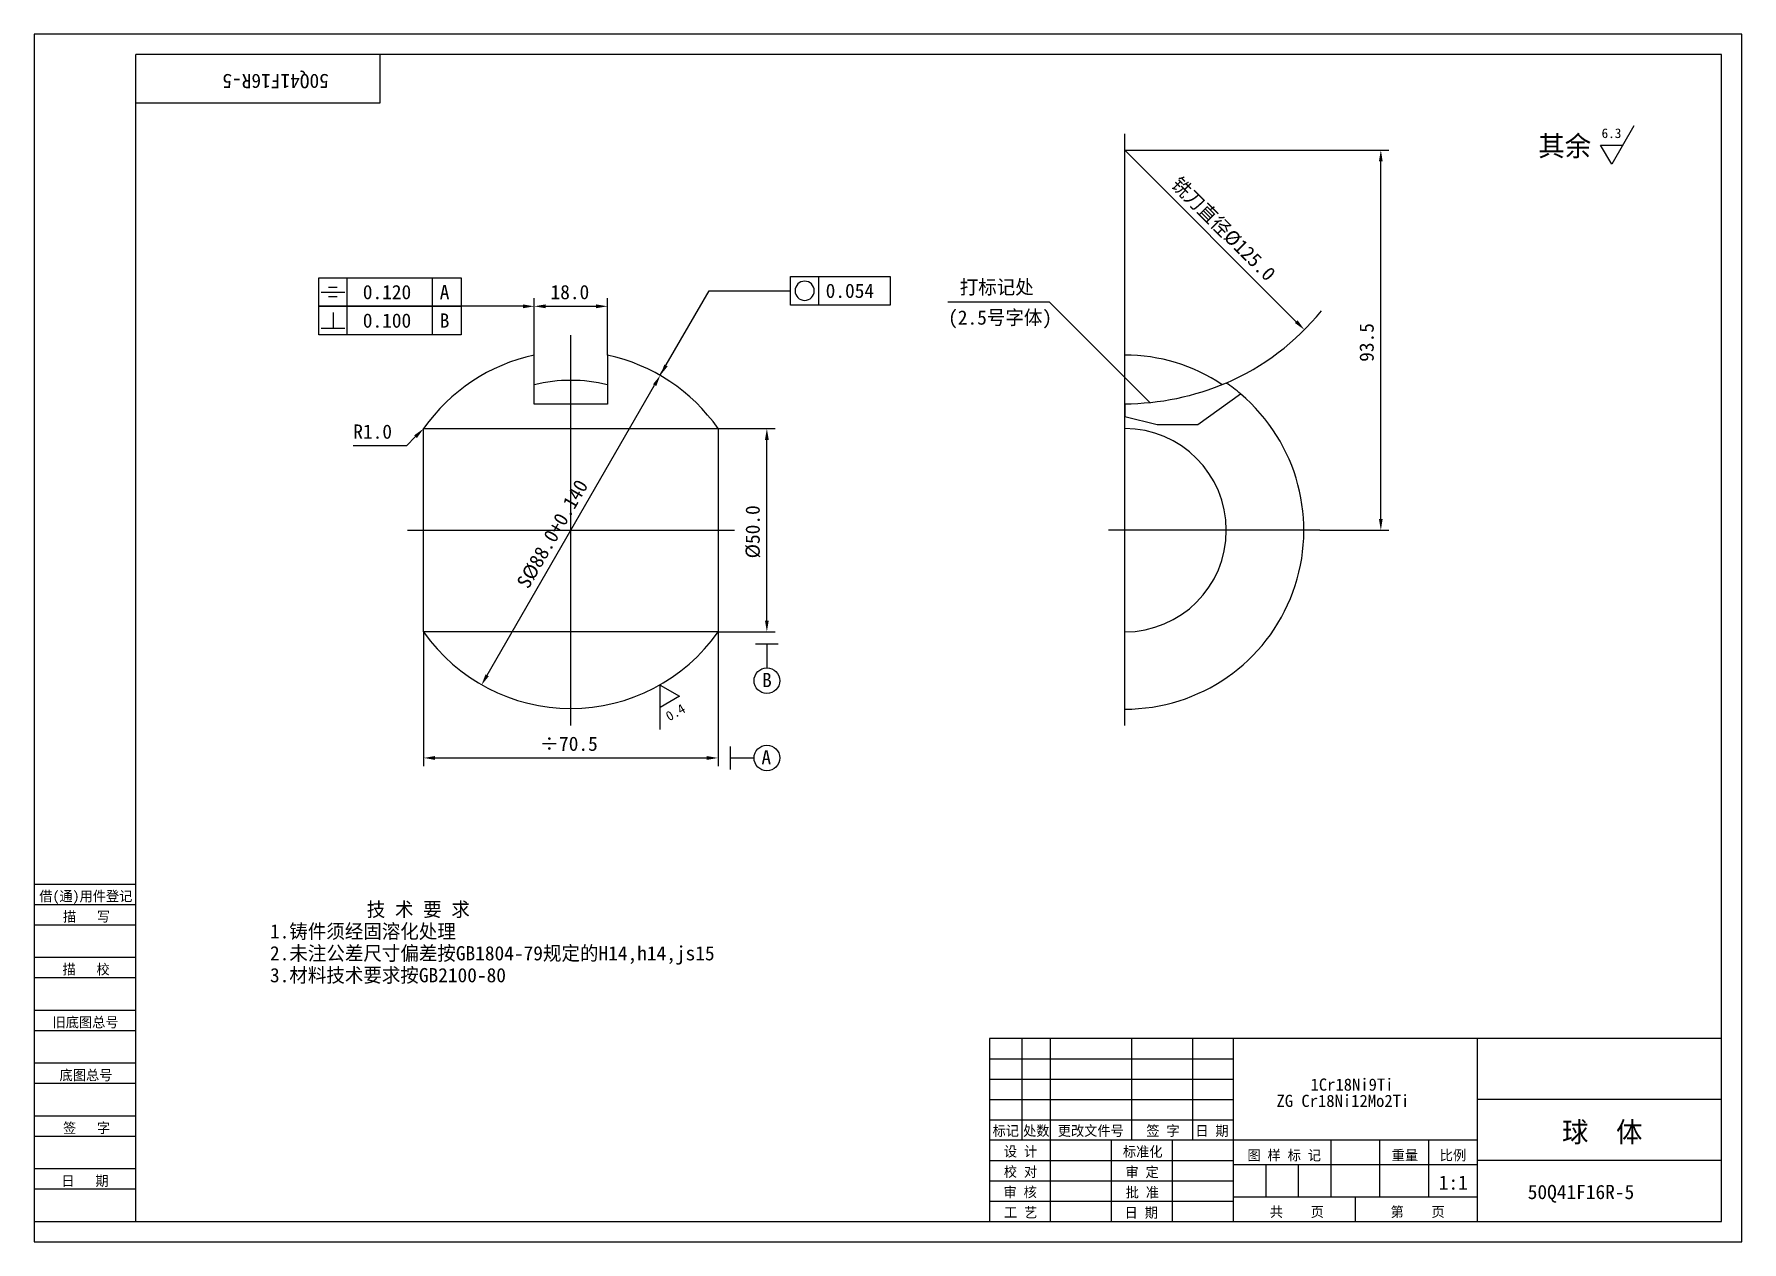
# Model space of a CAD drawing. Header units: metres. Extents: x 0 to 420, y 0 to 297.
import ezdxf

# ---------------------------------------------------------------- set-up
doc = ezdxf.new("R2010")
doc.units = ezdxf.units.M
for name, color, linetype in [('C', 6, 'Continuous'), ('D', 1, 'Continuous'), ('FL', 5, 'Continuous'), ('HA', 5, 'Continuous'), ('T', 7, 'Continuous'), ('TL', 4, 'Continuous')]:
    doc.layers.add(name, color=color, linetype=linetype)

# ---------------------------------------------------------------- blocks, each defined once
blk = doc.blocks.new('PIC30')
blk.add_lwpolyline([(-4.82, 0, 1), (4.82, 0, 1), (-4.82, 0, 1)], format="xyb")
blk = doc.blocks.new('TUKUN3')
at = {"layer": 'FL'}
for p, q in [((420, 297), (0, 297)), ((0, 297), (0, 0)), ((420, 0), (420, 297)), ((0, 78), (25, 78)), ((0, 70), (25, 70)), ((0, 65), (25, 65)), ((0, 57), (25, 57)), ((0, 52), (25, 52)), ((243, 25), (243, 50)), ((250, 5), (250, 50)), ((270, 25), (270, 50)), ((285, 25), (285, 50)), ((0, 44), (25, 44)), ((235, 45), (295, 45)), ((0, 39), (25, 39)), ((235, 40), (295, 40)), ((235, 35), (295, 35)), ((0, 31), (25, 31)), ((235, 30), (295, 30)), ((0, 26), (25, 26)), ((280, 5), (280, 25)), ((0, 18), (25, 18)), ((235, 20), (295, 20)), ((0, 13), (25, 13)), ((235, 15), (295, 15)), ((235, 10), (295, 10)), ((0, 0), (420, 0))]:
    blk.add_line(p, q, dxfattribs=at)
at = {"layer": 'TL'}
for p, q in [((415, 292), (25, 292)), ((25, 5), (25, 292)), ((85, 292), (85, 280)), ((415, 5), (415, 292)), ((85, 280), (25, 280)), ((0, 88), (25, 88)), ((0, 83), (25, 83)), ((415, 50), (235, 50)), ((235, 50), (235, 5)), ((295, 5), (295, 50)), ((355, 5), (355, 50)), ((415, 35), (355, 35)), ((355, 25), (235, 25)), ((265, 5), (265, 25)), ((319, 11), (319, 25)), ((331, 11), (331, 25)), ((343, 11), (343, 25)), ((295, 19), (355, 19)), ((303, 11), (303, 19)), ((311, 11), (311, 19)), ((415, 20), (355, 20)), ((355, 11), (295, 11)), ((325, 5), (325, 11)), ((0, 5), (415, 5))]:
    blk.add_line(p, q, dxfattribs=at)
at = {"layer": 'T'}
for s, p in [('借(通)用件登记', (1.26, 83.76)), ('描   写', (7.09, 78.76)), ('描   校', (6.98, 65.76)), ('旧底图总号', (4.52, 52.76)), ('底图总号', (6.25, 39.76)), ('签   字', (7.1, 26.76)), ('标记', (235.71, 26.07)), ('处数', (243.22, 26.07)), ('更改文件号', (251.75, 26.07)), ('签 字', (273.53, 26.07)), ('日 期', (285.57, 26.07)), ('设 计', (238.5, 20.99)), ('标准化', (267.77, 20.93)), ('图 样 标 记', (298.4, 20.04)), ('重量', (333.88, 20.04)), ('比例', (345.7, 20.04)), ('校 对', (238.48, 15.99)), ('审 定', (268.39, 15.93)), ('日   期', (6.72, 13.76)), ('审 核', (238.41, 10.99)), ('批 准', (268.46, 10.93)), ('工 艺', (238.52, 5.99)), ('日 期', (268.18, 5.93)), ('共    页', (303.91, 6.13)), ('第    页', (333.62, 6.13))]:
    blk.add_text(s, height=2.5, dxfattribs=at).set_placement(p)
blk = doc.blocks.new('PIC3')
for points in [[(0, 4), (0, -4)], [(6, -4), (-6, -4)]]:
    blk.add_lwpolyline(points)
blk = doc.blocks.new('PIC5')
for points in [[(-6, 0), (6, 0)], [(2.1, 2.29), (-2.24, 2.29)], [(2.1, -2.35), (-2.34, -2.35)]]:
    blk.add_lwpolyline(points)

msp = doc.modelspace()

# ---------------------------------------------------------------- linework, layer by layer
at = {"layer": 'C'}
for points in [[(268.21, 127), (268.21, 272.5)], [(132, 127), (132, 223)], [(91.79, 175), (172.21, 175)], [(316.21, 175), (264.21, 175)]]:
    msp.add_lwpolyline(points, dxfattribs=at)
at = {"layer": 'D'}
for p, q in [((393.46, 274.46), (388, 265)), ((388, 265), (385.27, 269.73)), ((385.27, 269.73), (390.73, 269.73)), ((268.21, 268.5), (333.21, 268.5)), ((310.42, 226.29), (268.21, 268.5)), ((331.21, 177.8), (331.21, 265.7)), ((70, 237.07), (105, 237.07)), ((70, 230.07), (70, 237.07)), ((77, 230.07), (77, 237.07)), ((98, 230.07), (98, 237.07)), ((105, 237.07), (105, 230.07)), ((186, 230.39), (186, 237.39)), ((186, 237.39), (210.5, 237.39)), ((193, 230.39), (193, 237.39)), ((210.5, 237.39), (210.5, 230.39)), ((123, 218.07), (123, 232.07)), ((141, 218.07), (141, 232.07)), ((154, 213.11), (166, 233.89)), ((166, 233.89), (186, 233.89)), ((249.7, 231.06), (224.7, 231.06)), ((274.45, 206.31), (249.7, 231.06)), ((70, 230.07), (105, 230.07)), ((70, 223.07), (70, 230.07)), ((105, 230.07), (70, 230.07)), ((77, 223.07), (77, 230.07)), ((98, 223.07), (98, 230.07)), ((111, 230.07), (105, 230.07)), ((105, 230.07), (105, 223.07)), ((120.2, 230.07), (111, 230.07)), ((125.8, 230.07), (138.2, 230.07)), ((210.5, 230.39), (186, 230.39)), ((105, 223.07), (70, 223.07)), ((111.4, 139.32), (152.6, 210.68)), ((93.81, 198.02), (91.55, 195.76)), ((168.21, 200), (182.21, 200)), ((88.75, 195.76), (78.49, 195.76)), ((91.55, 195.76), (88.75, 195.76)), ((180.21, 152.8), (180.21, 197.2)), ((316.21, 175), (333.21, 175)), ((95.79, 150), (95.79, 117)), ((168.21, 150), (182.21, 150)), ((168.21, 150), (168.21, 117)), ((154, 125.97), (154, 136.89)), ((154, 136.89), (158.73, 134.16)), ((158.73, 134.16), (154, 131.43)), ((98.59, 119), (165.41, 119))]:
    msp.add_line(p, q, dxfattribs=at)
msp.add_lwpolyline([(293.2, 211.21, 0.12), (316.59, 228.94, 0.12)], format="xyb", dxfattribs=at)
for points in [[(183.01, 147), (177.41, 147)], [(180.21, 147), (180.21, 141.15)], [(171.21, 121.8), (171.21, 116.2)], [(171.21, 119), (177.06, 119)]]:
    msp.add_lwpolyline(points, dxfattribs=at)
for centre in [(180.21, 138), (180.21, 119)]:
    msp.add_circle(centre, 3.15, dxfattribs=at)
for points in [[(330.74, 265.7), (331.67, 265.7), (331.21, 268.5)], [(120.2, 230.54), (120.2, 229.6), (123, 230.07)], [(125.8, 230.54), (125.8, 229.6), (123, 230.07)], [(138.2, 230.54), (138.2, 229.6), (141, 230.07)], [(310.09, 225.96), (310.75, 226.62), (312.4, 224.31)], [(155, 215.76), (155.8, 215.3), (154, 213.11)], [(153, 210.45), (152.2, 210.91), (154, 213.11)], [(93.48, 198.35), (94.14, 197.69), (95.79, 200)], [(179.74, 197.2), (180.67, 197.2), (180.21, 200)], [(330.74, 177.8), (331.67, 177.8), (331.21, 175)], [(179.74, 152.8), (180.67, 152.8), (180.21, 150)], [(111.8, 139.09), (111, 139.55), (110, 136.89)], [(98.59, 119.47), (98.59, 118.53), (95.79, 119)], [(165.41, 119.47), (165.41, 118.53), (168.21, 119)]]:
    msp.add_solid(points, dxfattribs=at)
at = {"layer": 'HA'}
msp.add_lwpolyline([(268.21, 206), (268.21, 203), (276.21, 201), (286.21, 201), (296.69, 208.54)], dxfattribs=at)
at = {"layer": 'TL'}
for points in [[(168.21, 200, 0.19), (141, 218.07), (141, 206), (123, 206), (123, 218.07, 0.19), (95.79, 200), (168.21, 200)], [(292.18, 210.78, 0.15), (268.21, 218.07, 0.15)], [(141, 210.78, 0.12), (123, 210.78, 0.12)], [(296.69, 208.54, 0.03), (293.2, 211.21, -0.1), (268.21, 206, -0.1)], [(268.21, 131, 0.7), (296.69, 208.54, 0.7)], [(268.21, 150, 1), (268.21, 200, 1)], [(95.79, 150, 0.52), (168.21, 150), (95.79, 150)]]:
    msp.add_lwpolyline(points, format="xyb", dxfattribs=at)
for points in [[(95.79, 150), (95.79, 200)], [(168.21, 200), (168.21, 150)]]:
    msp.add_lwpolyline(points, dxfattribs=at)

# ---------------------------------------------------------------- block references
at = {"layer": 'D'}
msp.add_blockref('TUKUN3', (0, 0), dxfattribs=at)
at = {"layer": 'D', "xscale": 0.49, "yscale": 0.49, "zscale": 0.49}
for name, p in [('PIC30', (189.5, 233.89)), ('PIC5', (73.5, 233.57)), ('PIC3', (73.5, 226.57))]:
    msp.add_blockref(name, p, dxfattribs=at)

# ---------------------------------------------------------------- texts
at = {"layer": 'D'}
for s, height, rotation, p in [('50Q41F16R-5', 3.5, 180, (72.48, 287.19)), ('铣刀直径%%C125.0', 3.5, 315, (279.41, 259.77)), ('93.5', 3.5, 90, (329.46, 216.42)), ('S%%C88.0+0.140', 3.5, 60, (121.53, 160.36)), ('%%C50.0', 3.5, 90, (178.46, 168.08)), ('0.4', 2.38, 30, (156.21, 127.97))]:
    msp.add_text(s, height=height, rotation=rotation, dxfattribs=at).set_placement(p)
for s, height, p in [('6.3', 2.38, (385.51, 271.45)), ('其余', 5, (369.94, 267)), ('0.120', 3.5, (80.83, 231.82)), ('A', 3.5, (99.75, 231.82)), ('18.0', 3.5, (127, 231.82)), ('0.054', 3.5, (194.67, 232.14)), ('打标记处', 3.5, (227.64, 233.06)), ('0.100', 3.5, (80.83, 224.82)), ('B', 3.5, (99.75, 224.82)), ('(2.5号字体)', 3.5, (224.79, 225.56)), ('R1.0', 3.5, (78.49, 197.51)), ('B', 3.5, (179.04, 136.41)), ('%%24770.5', 3.5, (124.33, 120.75)), ('A', 3.5, (178.87, 117.41)), ('          技 术 要 求', 3.5, (58, 80)), ('1.铸件须经固溶化处理', 3.5, (58, 74.61)), ('2.未注公差尺寸偏差按GB1804-79规定的H14,h14,js15', 3.5, (58, 69.22)), ('3.材料技术要求按GB2100-80', 3.5, (58, 63.83)), ('1Cr18Ni9Ti', 3, (313.92, 37.17)), ('ZG Cr18Ni12Mo2Ti', 3, (305.55, 33.17)), ('球  体', 5, (375.76, 24.51)), ('1:1', 3.5, (345.46, 12.83)), ('50Q41F16R-5', 3.5, (367.34, 10.51))]:
    msp.add_text(s, height=height, dxfattribs=at).set_placement(p)

doc.saveas('drawing.dxf')
